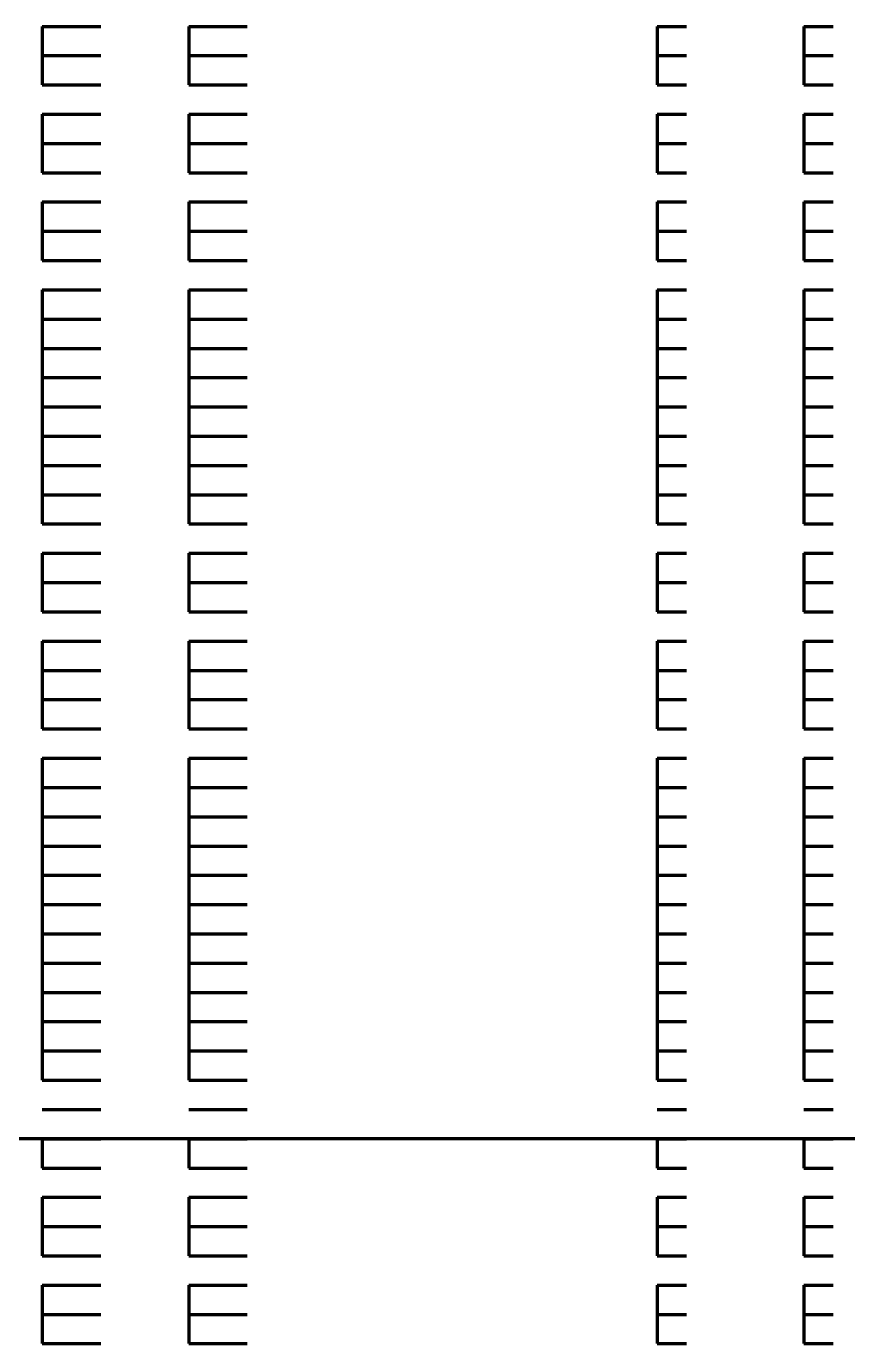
# Model space of a CAD drawing. Header units: inches. Extents: x 16 to 776, y 37 to 575.
# Drawn here: x 301.58 to 306.25, y 320 to 327.5 of the extents above; entities that cross this region are included whole.
import ezdxf

# ---------------------------------------------------------------- set-up
doc = ezdxf.new("R2010")
doc.units = ezdxf.units.IN
doc.header["$MEASUREMENT"] = 0
doc.layers.add('P', color=250, linetype='CONTINUOUS', lineweight=100)

msp = doc.modelspace()

# ---------------------------------------------------------------- linework, layer by layer
at = {"layer": 'P', "color": 0, "linetype": 'Continuous'}
for points in [[(301.6667, 327.5), (301.8333, 327.5)], [(301.6667, 327.5), (301.6667, 327.3333)], [(301.6667, 327.5), (301.8333, 327.5)], [(301.8333, 327.5), (302, 327.5)], [(301.8333, 327.5), (302, 327.5)], [(302.5, 327.5), (302.6667, 327.5)], [(302.5, 327.5), (302.5, 327.3333)], [(302.5, 327.5), (302.6667, 327.5)], [(302.6667, 327.5), (302.8333, 327.5)], [(302.6667, 327.5), (302.8333, 327.5)], [(305.1667, 327.5), (305.3333, 327.5)], [(305.1667, 327.5), (305.1667, 327.3333)], [(305.1667, 327.5), (305.3333, 327.5)], [(305.3333, 327.5), (305.3333, 327.5)], [(305.3333, 327.5), (305.3333, 327.5)], [(306, 327.5), (306.1667, 327.5)], [(306, 327.5), (306, 327.3333)], [(306, 327.5), (306.1667, 327.5)], [(306.1667, 327.5), (306.1667, 327.5)], [(306.1667, 327.5), (306.1667, 327.5)], [(301.6667, 327.3333), (301.8333, 327.3333)], [(301.6667, 327.3333), (301.6667, 327.1667)], [(301.6667, 327.3333), (301.8333, 327.3333)], [(301.8333, 327.3333), (302, 327.3333)], [(301.8333, 327.3333), (302, 327.3333)], [(302.5, 327.3333), (302.6667, 327.3333)], [(302.5, 327.3333), (302.5, 327.1667)], [(302.5, 327.3333), (302.6667, 327.3333)], [(302.6667, 327.3333), (302.8333, 327.3333)], [(302.6667, 327.3333), (302.8333, 327.3333)], [(305.1667, 327.3333), (305.3333, 327.3333)], [(305.1667, 327.3333), (305.1667, 327.1667)], [(305.1667, 327.3333), (305.3333, 327.3333)], [(305.3333, 327.3333), (305.3333, 327.3333)], [(305.3333, 327.3333), (305.3333, 327.3333)], [(306, 327.3333), (306.1667, 327.3333)], [(306, 327.3333), (306, 327.1667)], [(306, 327.3333), (306.1667, 327.3333)], [(306.1667, 327.3333), (306.1667, 327.3333)], [(306.1667, 327.3333), (306.1667, 327.3333)], [(301.6667, 327.1667), (301.8333, 327.1667)], [(301.6667, 327.1667), (301.6667, 327.1667)], [(301.6667, 327.1667), (301.8333, 327.1667)], [(301.6667, 327.1667), (301.8333, 327.1667)], [(301.6667, 327.1667), (301.8333, 327.1667)], [(301.8333, 327.1667), (302, 327.1667)], [(301.8333, 327.1667), (302, 327.1667)], [(301.8333, 327.1667), (302, 327.1667)], [(301.8333, 327.1667), (302, 327.1667)], [(302.5, 327.1667), (302.6667, 327.1667)], [(302.5, 327.1667), (302.5, 327.1667)], [(302.5, 327.1667), (302.6667, 327.1667)], [(302.5, 327.1667), (302.6667, 327.1667)], [(302.5, 327.1667), (302.6667, 327.1667)], [(302.6667, 327.1667), (302.8333, 327.1667)], [(302.6667, 327.1667), (302.8333, 327.1667)], [(302.6667, 327.1667), (302.8333, 327.1667)], [(302.6667, 327.1667), (302.8333, 327.1667)], [(305.1667, 327.1667), (305.3333, 327.1667)], [(305.1667, 327.1667), (305.1667, 327.1667)], [(305.1667, 327.1667), (305.3333, 327.1667)], [(305.1667, 327.1667), (305.3333, 327.1667)], [(305.1667, 327.1667), (305.3333, 327.1667)], [(305.3333, 327.1667), (305.3333, 327.1667)], [(305.3333, 327.1667), (305.3333, 327.1667)], [(305.3333, 327.1667), (305.3333, 327.1667)], [(305.3333, 327.1667), (305.3333, 327.1667)], [(306, 327.1667), (306.1667, 327.1667)], [(306, 327.1667), (306, 327.1667)], [(306, 327.1667), (306.1667, 327.1667)], [(306, 327.1667), (306.1667, 327.1667)], [(306, 327.1667), (306.1667, 327.1667)], [(306.1667, 327.1667), (306.1667, 327.1667)], [(306.1667, 327.1667), (306.1667, 327.1667)], [(306.1667, 327.1667), (306.1667, 327.1667)], [(306.1667, 327.1667), (306.1667, 327.1667)], [(301.6667, 327), (301.8333, 327)], [(301.6667, 327), (301.6667, 326.8333)], [(301.6667, 327), (301.8333, 327)], [(301.8333, 327), (302, 327)], [(301.8333, 327), (302, 327)], [(302.5, 327), (302.6667, 327)], [(302.5, 327), (302.5, 326.8333)], [(302.5, 327), (302.6667, 327)], [(302.6667, 327), (302.8333, 327)], [(302.6667, 327), (302.8333, 327)], [(305.1667, 327), (305.3333, 327)], [(305.1667, 327), (305.1667, 326.8333)], [(305.1667, 327), (305.3333, 327)], [(305.3333, 327), (305.3333, 327)], [(305.3333, 327), (305.3333, 327)], [(306, 327), (306.1667, 327)], [(306, 327), (306, 326.8333)], [(306, 327), (306.1667, 327)], [(306.1667, 327), (306.1667, 327)], [(306.1667, 327), (306.1667, 327)], [(301.6667, 326.8333), (301.8333, 326.8333)], [(301.6667, 326.8333), (301.6667, 326.8333)], [(301.6667, 326.8333), (301.8333, 326.8333)], [(301.6667, 326.8333), (301.8333, 326.8333)], [(301.6667, 326.8333), (301.6667, 326.6667)], [(301.6667, 326.8333), (301.8333, 326.8333)], [(301.8333, 326.8333), (302, 326.8333)], [(301.8333, 326.8333), (302, 326.8333)], [(301.8333, 326.8333), (302, 326.8333)], [(301.8333, 326.8333), (302, 326.8333)], [(302.5, 326.8333), (302.6667, 326.8333)], [(302.5, 326.8333), (302.5, 326.8333)], [(302.5, 326.8333), (302.6667, 326.8333)], [(302.5, 326.8333), (302.6667, 326.8333)], [(302.5, 326.8333), (302.5, 326.6667)], [(302.5, 326.8333), (302.6667, 326.8333)], [(302.6667, 326.8333), (302.8333, 326.8333)], [(302.6667, 326.8333), (302.8333, 326.8333)], [(302.6667, 326.8333), (302.8333, 326.8333)], [(302.6667, 326.8333), (302.8333, 326.8333)], [(305.1667, 326.8333), (305.3333, 326.8333)], [(305.1667, 326.8333), (305.1667, 326.8333)], [(305.1667, 326.8333), (305.3333, 326.8333)], [(305.1667, 326.8333), (305.3333, 326.8333)], [(305.1667, 326.8333), (305.1667, 326.6667)], [(305.1667, 326.8333), (305.3333, 326.8333)], [(305.3333, 326.8333), (305.3333, 326.8333)], [(305.3333, 326.8333), (305.3333, 326.8333)], [(305.3333, 326.8333), (305.3333, 326.8333)], [(305.3333, 326.8333), (305.3333, 326.8333)], [(306, 326.8333), (306.1667, 326.8333)], [(306, 326.8333), (306, 326.8333)], [(306, 326.8333), (306.1667, 326.8333)], [(306, 326.8333), (306.1667, 326.8333)], [(306, 326.8333), (306, 326.6667)], [(306, 326.8333), (306.1667, 326.8333)], [(306.1667, 326.8333), (306.1667, 326.8333)], [(306.1667, 326.8333), (306.1667, 326.8333)], [(306.1667, 326.8333), (306.1667, 326.8333)], [(306.1667, 326.8333), (306.1667, 326.8333)], [(301.6667, 326.6667), (301.8333, 326.6667)], [(301.6667, 326.6667), (301.8333, 326.6667)], [(301.8333, 326.6667), (302, 326.6667)], [(301.8333, 326.6667), (302, 326.6667)], [(302.5, 326.6667), (302.6667, 326.6667)], [(302.5, 326.6667), (302.6667, 326.6667)], [(302.6667, 326.6667), (302.8333, 326.6667)], [(302.6667, 326.6667), (302.8333, 326.6667)], [(305.1667, 326.6667), (305.3333, 326.6667)], [(305.1667, 326.6667), (305.3333, 326.6667)], [(305.3333, 326.6667), (305.3333, 326.6667)], [(305.3333, 326.6667), (305.3333, 326.6667)], [(306, 326.6667), (306.1667, 326.6667)], [(306, 326.6667), (306.1667, 326.6667)], [(306.1667, 326.6667), (306.1667, 326.6667)], [(306.1667, 326.6667), (306.1667, 326.6667)], [(301.6667, 326.5), (301.8333, 326.5)], [(301.6667, 326.5), (301.6667, 326.3333)], [(301.6667, 326.5), (301.8333, 326.5)], [(301.8333, 326.5), (302, 326.5)], [(301.8333, 326.5), (302, 326.5)], [(302.5, 326.5), (302.6667, 326.5)], [(302.5, 326.5), (302.5, 326.3333)], [(302.5, 326.5), (302.6667, 326.5)], [(302.6667, 326.5), (302.8333, 326.5)], [(302.6667, 326.5), (302.8333, 326.5)], [(305.1667, 326.5), (305.3333, 326.5)], [(305.1667, 326.5), (305.1667, 326.3333)], [(305.1667, 326.5), (305.3333, 326.5)], [(305.3333, 326.5), (305.3333, 326.5)], [(305.3333, 326.5), (305.3333, 326.5)], [(306, 326.5), (306.1667, 326.5)], [(306, 326.5), (306, 326.3333)], [(306, 326.5), (306.1667, 326.5)], [(306.1667, 326.5), (306.1667, 326.5)], [(306.1667, 326.5), (306.1667, 326.5)], [(301.6667, 326.3333), (301.8333, 326.3333)], [(301.6667, 326.3333), (301.6667, 326.3333)], [(301.6667, 326.3333), (301.8333, 326.3333)], [(301.6667, 326.3333), (301.8333, 326.3333)], [(301.6667, 326.3333), (301.6667, 326.1667)], [(301.6667, 326.3333), (301.8333, 326.3333)], [(301.8333, 326.3333), (302, 326.3333)], [(301.8333, 326.3333), (302, 326.3333)], [(301.8333, 326.3333), (302, 326.3333)], [(301.8333, 326.3333), (302, 326.3333)], [(302.5, 326.3333), (302.6667, 326.3333)], [(302.5, 326.3333), (302.5, 326.3333)], [(302.5, 326.3333), (302.6667, 326.3333)], [(302.5, 326.3333), (302.6667, 326.3333)], [(302.5, 326.3333), (302.5, 326.1667)], [(302.5, 326.3333), (302.6667, 326.3333)], [(302.6667, 326.3333), (302.8333, 326.3333)], [(302.6667, 326.3333), (302.8333, 326.3333)], [(302.6667, 326.3333), (302.8333, 326.3333)], [(302.6667, 326.3333), (302.8333, 326.3333)], [(305.1667, 326.3333), (305.3333, 326.3333)], [(305.1667, 326.3333), (305.1667, 326.3333)], [(305.1667, 326.3333), (305.3333, 326.3333)], [(305.1667, 326.3333), (305.3333, 326.3333)], [(305.1667, 326.3333), (305.1667, 326.1667)], [(305.1667, 326.3333), (305.3333, 326.3333)], [(305.3333, 326.3333), (305.3333, 326.3333)], [(305.3333, 326.3333), (305.3333, 326.3333)], [(305.3333, 326.3333), (305.3333, 326.3333)], [(305.3333, 326.3333), (305.3333, 326.3333)], [(306, 326.3333), (306.1667, 326.3333)], [(306, 326.3333), (306, 326.3333)], [(306, 326.3333), (306.1667, 326.3333)], [(306, 326.3333), (306.1667, 326.3333)], [(306, 326.3333), (306, 326.1667)], [(306, 326.3333), (306.1667, 326.3333)], [(306.1667, 326.3333), (306.1667, 326.3333)], [(306.1667, 326.3333), (306.1667, 326.3333)], [(306.1667, 326.3333), (306.1667, 326.3333)], [(306.1667, 326.3333), (306.1667, 326.3333)], [(301.6667, 326.1667), (301.8333, 326.1667)], [(301.6667, 326.1667), (301.8333, 326.1667)], [(301.8333, 326.1667), (302, 326.1667)], [(301.8333, 326.1667), (302, 326.1667)], [(302.5, 326.1667), (302.6667, 326.1667)], [(302.5, 326.1667), (302.6667, 326.1667)], [(302.6667, 326.1667), (302.8333, 326.1667)], [(302.6667, 326.1667), (302.8333, 326.1667)], [(305.1667, 326.1667), (305.3333, 326.1667)], [(305.1667, 326.1667), (305.3333, 326.1667)], [(305.3333, 326.1667), (305.3333, 326.1667)], [(305.3333, 326.1667), (305.3333, 326.1667)], [(306, 326.1667), (306.1667, 326.1667)], [(306, 326.1667), (306.1667, 326.1667)], [(306.1667, 326.1667), (306.1667, 326.1667)], [(306.1667, 326.1667), (306.1667, 326.1667)], [(301.6667, 326), (301.8333, 326)], [(301.6667, 326), (301.6667, 326)], [(301.6667, 326), (301.8333, 326)], [(301.6667, 326), (301.8333, 326)], [(301.6667, 326), (301.6667, 325.8333)], [(301.6667, 326), (301.8333, 326)], [(301.8333, 326), (302, 326)], [(301.8333, 326), (302, 326)], [(301.8333, 326), (302, 326)], [(301.8333, 326), (302, 326)], [(302.5, 326), (302.6667, 326)], [(302.5, 326), (302.5, 326)], [(302.5, 326), (302.6667, 326)], [(302.5, 326), (302.6667, 326)], [(302.5, 326), (302.5, 325.8333)], [(302.5, 326), (302.6667, 326)], [(302.6667, 326), (302.8333, 326)], [(302.6667, 326), (302.8333, 326)], [(302.6667, 326), (302.8333, 326)], [(302.6667, 326), (302.8333, 326)], [(305.1667, 326), (305.3333, 326)], [(305.1667, 326), (305.1667, 326)], [(305.1667, 326), (305.3333, 326)], [(305.1667, 326), (305.3333, 326)], [(305.1667, 326), (305.1667, 325.8333)], [(305.1667, 326), (305.3333, 326)], [(305.3333, 326), (305.3333, 326)], [(305.3333, 326), (305.3333, 326)], [(305.3333, 326), (305.3333, 326)], [(305.3333, 326), (305.3333, 326)], [(306, 326), (306.1667, 326)], [(306, 326), (306, 326)], [(306, 326), (306.1667, 326)], [(306, 326), (306.1667, 326)], [(306, 326), (306, 325.8333)], [(306, 326), (306.1667, 326)], [(306.1667, 326), (306.1667, 326)], [(306.1667, 326), (306.1667, 326)], [(306.1667, 326), (306.1667, 326)], [(306.1667, 326), (306.1667, 326)], [(301.6667, 325.8333), (301.8333, 325.8333)], [(301.6667, 325.8333), (301.6667, 325.6667)], [(301.6667, 325.8333), (301.8333, 325.8333)], [(301.8333, 325.8333), (302, 325.8333)], [(301.8333, 325.8333), (302, 325.8333)], [(302.5, 325.8333), (302.6667, 325.8333)], [(302.5, 325.8333), (302.5, 325.6667)], [(302.5, 325.8333), (302.6667, 325.8333)], [(302.6667, 325.8333), (302.8333, 325.8333)], [(302.6667, 325.8333), (302.8333, 325.8333)], [(305.1667, 325.8333), (305.3333, 325.8333)], [(305.1667, 325.8333), (305.1667, 325.6667)], [(305.1667, 325.8333), (305.3333, 325.8333)], [(305.3333, 325.8333), (305.3333, 325.8333)], [(305.3333, 325.8333), (305.3333, 325.8333)], [(306, 325.8333), (306.1667, 325.8333)], [(306, 325.8333), (306, 325.6667)], [(306, 325.8333), (306.1667, 325.8333)], [(306.1667, 325.8333), (306.1667, 325.8333)], [(306.1667, 325.8333), (306.1667, 325.8333)], [(301.6667, 325.6667), (301.8333, 325.6667)], [(301.6667, 325.6667), (301.6667, 325.5)], [(301.6667, 325.6667), (301.8333, 325.6667)], [(301.8333, 325.6667), (302, 325.6667)], [(301.8333, 325.6667), (302, 325.6667)], [(302.5, 325.6667), (302.6667, 325.6667)], [(302.5, 325.6667), (302.5, 325.5)], [(302.5, 325.6667), (302.6667, 325.6667)], [(302.6667, 325.6667), (302.8333, 325.6667)], [(302.6667, 325.6667), (302.8333, 325.6667)], [(305.1667, 325.6667), (305.3333, 325.6667)], [(305.1667, 325.6667), (305.1667, 325.5)], [(305.1667, 325.6667), (305.3333, 325.6667)], [(305.3333, 325.6667), (305.3333, 325.6667)], [(305.3333, 325.6667), (305.3333, 325.6667)], [(306, 325.6667), (306.1667, 325.6667)], [(306, 325.6667), (306, 325.5)], [(306, 325.6667), (306.1667, 325.6667)], [(306.1667, 325.6667), (306.1667, 325.6667)], [(306.1667, 325.6667), (306.1667, 325.6667)], [(301.6667, 325.5), (301.8333, 325.5)], [(301.6667, 325.5), (301.8333, 325.5)], [(301.6667, 325.5), (301.8333, 325.5)], [(301.6667, 325.5), (301.6667, 325.3333)], [(301.6667, 325.5), (301.8333, 325.5)], [(301.8333, 325.5), (302, 325.5)], [(301.8333, 325.5), (302, 325.5)], [(301.8333, 325.5), (302, 325.5)], [(301.8333, 325.5), (302, 325.5)], [(302.5, 325.5), (302.6667, 325.5)], [(302.5, 325.5), (302.6667, 325.5)], [(302.5, 325.5), (302.6667, 325.5)], [(302.5, 325.5), (302.5, 325.3333)], [(302.5, 325.5), (302.6667, 325.5)], [(302.6667, 325.5), (302.8333, 325.5)], [(302.6667, 325.5), (302.8333, 325.5)], [(302.6667, 325.5), (302.8333, 325.5)], [(302.6667, 325.5), (302.8333, 325.5)], [(305.1667, 325.5), (305.3333, 325.5)], [(305.1667, 325.5), (305.3333, 325.5)], [(305.1667, 325.5), (305.3333, 325.5)], [(305.1667, 325.5), (305.1667, 325.3333)], [(305.1667, 325.5), (305.3333, 325.5)], [(305.3333, 325.5), (305.3333, 325.5)], [(305.3333, 325.5), (305.3333, 325.5)], [(305.3333, 325.5), (305.3333, 325.5)], [(305.3333, 325.5), (305.3333, 325.5)], [(306, 325.5), (306.1667, 325.5)], [(306, 325.5), (306.1667, 325.5)], [(306, 325.5), (306.1667, 325.5)], [(306, 325.5), (306, 325.3333)], [(306, 325.5), (306.1667, 325.5)], [(306.1667, 325.5), (306.1667, 325.5)], [(306.1667, 325.5), (306.1667, 325.5)], [(306.1667, 325.5), (306.1667, 325.5)], [(306.1667, 325.5), (306.1667, 325.5)], [(301.6667, 325.3333), (301.8333, 325.3333)], [(301.6667, 325.3333), (301.6667, 325.1667)], [(301.6667, 325.3333), (301.8333, 325.3333)], [(301.8333, 325.3333), (302, 325.3333)], [(301.8333, 325.3333), (302, 325.3333)], [(302.5, 325.3333), (302.6667, 325.3333)], [(302.5, 325.3333), (302.5, 325.1667)], [(302.5, 325.3333), (302.6667, 325.3333)], [(302.6667, 325.3333), (302.8333, 325.3333)], [(302.6667, 325.3333), (302.8333, 325.3333)], [(305.1667, 325.3333), (305.3333, 325.3333)], [(305.1667, 325.3333), (305.1667, 325.1667)], [(305.1667, 325.3333), (305.3333, 325.3333)], [(305.3333, 325.3333), (305.3333, 325.3333)], [(305.3333, 325.3333), (305.3333, 325.3333)], [(306, 325.3333), (306.1667, 325.3333)], [(306, 325.3333), (306, 325.1667)], [(306, 325.3333), (306.1667, 325.3333)], [(306.1667, 325.3333), (306.1667, 325.3333)], [(306.1667, 325.3333), (306.1667, 325.3333)], [(301.6667, 325.1667), (301.8333, 325.1667)], [(301.6667, 325.1667), (301.6667, 325)], [(301.6667, 325.1667), (301.8333, 325.1667)], [(301.8333, 325.1667), (302, 325.1667)], [(301.8333, 325.1667), (302, 325.1667)], [(302.5, 325.1667), (302.6667, 325.1667)], [(302.5, 325.1667), (302.5, 325)], [(302.5, 325.1667), (302.6667, 325.1667)], [(302.6667, 325.1667), (302.8333, 325.1667)], [(302.6667, 325.1667), (302.8333, 325.1667)], [(305.1667, 325.1667), (305.3333, 325.1667)], [(305.1667, 325.1667), (305.1667, 325)], [(305.1667, 325.1667), (305.3333, 325.1667)], [(305.3333, 325.1667), (305.3333, 325.1667)], [(305.3333, 325.1667), (305.3333, 325.1667)], [(306, 325.1667), (306.1667, 325.1667)], [(306, 325.1667), (306, 325)], [(306, 325.1667), (306.1667, 325.1667)], [(306.1667, 325.1667), (306.1667, 325.1667)], [(306.1667, 325.1667), (306.1667, 325.1667)], [(301.6667, 325), (301.8333, 325)], [(301.6667, 325), (301.8333, 325)], [(301.6667, 325), (301.8333, 325)], [(301.6667, 325), (301.6667, 324.8333)], [(301.6667, 325), (301.8333, 325)], [(301.8333, 325), (302, 325)], [(301.8333, 325), (302, 325)], [(301.8333, 325), (302, 325)], [(301.8333, 325), (302, 325)], [(302.5, 325), (302.6667, 325)], [(302.5, 325), (302.6667, 325)], [(302.5, 325), (302.6667, 325)], [(302.5, 325), (302.5, 324.8333)], [(302.5, 325), (302.6667, 325)], [(302.6667, 325), (302.8333, 325)], [(302.6667, 325), (302.8333, 325)], [(302.6667, 325), (302.8333, 325)], [(302.6667, 325), (302.8333, 325)], [(305.1667, 325), (305.3333, 325)], [(305.1667, 325), (305.3333, 325)], [(305.1667, 325), (305.3333, 325)], [(305.1667, 325), (305.1667, 324.8333)], [(305.1667, 325), (305.3333, 325)], [(305.3333, 325), (305.3333, 325)], [(305.3333, 325), (305.3333, 325)], [(305.3333, 325), (305.3333, 325)], [(305.3333, 325), (305.3333, 325)], [(306, 325), (306.1667, 325)], [(306, 325), (306.1667, 325)], [(306, 325), (306.1667, 325)], [(306, 325), (306, 324.8333)], [(306, 325), (306.1667, 325)], [(306.1667, 325), (306.1667, 325)], [(306.1667, 325), (306.1667, 325)], [(306.1667, 325), (306.1667, 325)], [(306.1667, 325), (306.1667, 325)], [(301.6667, 324.8333), (301.8333, 324.8333)], [(301.6667, 324.8333), (301.6667, 324.6667)], [(301.6667, 324.8333), (301.8333, 324.8333)], [(301.8333, 324.8333), (302, 324.8333)], [(301.8333, 324.8333), (302, 324.8333)], [(302.5, 324.8333), (302.6667, 324.8333)], [(302.5, 324.8333), (302.5, 324.6667)], [(302.5, 324.8333), (302.6667, 324.8333)], [(302.6667, 324.8333), (302.8333, 324.8333)], [(302.6667, 324.8333), (302.8333, 324.8333)], [(305.1667, 324.8333), (305.3333, 324.8333)], [(305.1667, 324.8333), (305.1667, 324.6667)], [(305.1667, 324.8333), (305.3333, 324.8333)], [(305.3333, 324.8333), (305.3333, 324.8333)], [(305.3333, 324.8333), (305.3333, 324.8333)], [(306, 324.8333), (306.1667, 324.8333)], [(306, 324.8333), (306, 324.6667)], [(306, 324.8333), (306.1667, 324.8333)], [(306.1667, 324.8333), (306.1667, 324.8333)], [(306.1667, 324.8333), (306.1667, 324.8333)], [(301.6667, 324.6667), (301.8333, 324.6667)], [(301.6667, 324.6667), (301.6667, 324.6667)], [(301.6667, 324.6667), (301.8333, 324.6667)], [(301.6667, 324.6667), (301.8333, 324.6667)], [(301.6667, 324.6667), (301.8333, 324.6667)], [(301.8333, 324.6667), (302, 324.6667)], [(301.8333, 324.6667), (302, 324.6667)], [(301.8333, 324.6667), (302, 324.6667)], [(301.8333, 324.6667), (302, 324.6667)], [(302.5, 324.6667), (302.6667, 324.6667)], [(302.5, 324.6667), (302.5, 324.6667)], [(302.5, 324.6667), (302.6667, 324.6667)], [(302.5, 324.6667), (302.6667, 324.6667)], [(302.5, 324.6667), (302.6667, 324.6667)], [(302.6667, 324.6667), (302.8333, 324.6667)], [(302.6667, 324.6667), (302.8333, 324.6667)], [(302.6667, 324.6667), (302.8333, 324.6667)], [(302.6667, 324.6667), (302.8333, 324.6667)], [(305.1667, 324.6667), (305.3333, 324.6667)], [(305.1667, 324.6667), (305.1667, 324.6667)], [(305.1667, 324.6667), (305.3333, 324.6667)], [(305.1667, 324.6667), (305.3333, 324.6667)], [(305.1667, 324.6667), (305.3333, 324.6667)], [(305.3333, 324.6667), (305.3333, 324.6667)], [(305.3333, 324.6667), (305.3333, 324.6667)], [(305.3333, 324.6667), (305.3333, 324.6667)], [(305.3333, 324.6667), (305.3333, 324.6667)], [(306, 324.6667), (306.1667, 324.6667)], [(306, 324.6667), (306, 324.6667)], [(306, 324.6667), (306.1667, 324.6667)], [(306, 324.6667), (306.1667, 324.6667)], [(306, 324.6667), (306.1667, 324.6667)], [(306.1667, 324.6667), (306.1667, 324.6667)], [(306.1667, 324.6667), (306.1667, 324.6667)], [(306.1667, 324.6667), (306.1667, 324.6667)], [(306.1667, 324.6667), (306.1667, 324.6667)], [(301.6667, 324.5), (301.8333, 324.5)], [(301.6667, 324.5), (301.6667, 324.3333)], [(301.6667, 324.5), (301.8333, 324.5)], [(301.8333, 324.5), (302, 324.5)], [(301.8333, 324.5), (302, 324.5)], [(302.5, 324.5), (302.6667, 324.5)], [(302.5, 324.5), (302.5, 324.3333)], [(302.5, 324.5), (302.6667, 324.5)], [(302.6667, 324.5), (302.8333, 324.5)], [(302.6667, 324.5), (302.8333, 324.5)], [(305.1667, 324.5), (305.3333, 324.5)], [(305.1667, 324.5), (305.1667, 324.3333)], [(305.1667, 324.5), (305.3333, 324.5)], [(305.3333, 324.5), (305.3333, 324.5)], [(305.3333, 324.5), (305.3333, 324.5)], [(306, 324.5), (306.1667, 324.5)], [(306, 324.5), (306, 324.3333)], [(306, 324.5), (306.1667, 324.5)], [(306.1667, 324.5), (306.1667, 324.5)], [(306.1667, 324.5), (306.1667, 324.5)], [(301.6667, 324.3333), (301.8333, 324.3333)], [(301.6667, 324.3333), (301.6667, 324.1667)], [(301.6667, 324.3333), (301.8333, 324.3333)], [(301.8333, 324.3333), (302, 324.3333)], [(301.8333, 324.3333), (302, 324.3333)], [(302.5, 324.3333), (302.6667, 324.3333)], [(302.5, 324.3333), (302.5, 324.1667)], [(302.5, 324.3333), (302.6667, 324.3333)], [(302.6667, 324.3333), (302.8333, 324.3333)], [(302.6667, 324.3333), (302.8333, 324.3333)], [(305.1667, 324.3333), (305.3333, 324.3333)], [(305.1667, 324.3333), (305.1667, 324.1667)], [(305.1667, 324.3333), (305.3333, 324.3333)], [(305.3333, 324.3333), (305.3333, 324.3333)], [(305.3333, 324.3333), (305.3333, 324.3333)], [(306, 324.3333), (306.1667, 324.3333)], [(306, 324.3333), (306, 324.1667)], [(306, 324.3333), (306.1667, 324.3333)], [(306.1667, 324.3333), (306.1667, 324.3333)], [(306.1667, 324.3333), (306.1667, 324.3333)], [(301.6667, 324.1667), (301.8333, 324.1667)], [(301.6667, 324.1667), (301.6667, 324.1667)], [(301.6667, 324.1667), (301.8333, 324.1667)], [(301.6667, 324.1667), (301.8333, 324.1667)], [(301.6667, 324.1667), (301.8333, 324.1667)], [(301.8333, 324.1667), (302, 324.1667)], [(301.8333, 324.1667), (302, 324.1667)], [(301.8333, 324.1667), (302, 324.1667)], [(301.8333, 324.1667), (302, 324.1667)], [(302.5, 324.1667), (302.6667, 324.1667)], [(302.5, 324.1667), (302.5, 324.1667)], [(302.5, 324.1667), (302.6667, 324.1667)], [(302.5, 324.1667), (302.6667, 324.1667)], [(302.5, 324.1667), (302.6667, 324.1667)], [(302.6667, 324.1667), (302.8333, 324.1667)], [(302.6667, 324.1667), (302.8333, 324.1667)], [(302.6667, 324.1667), (302.8333, 324.1667)], [(302.6667, 324.1667), (302.8333, 324.1667)], [(305.1667, 324.1667), (305.3333, 324.1667)], [(305.1667, 324.1667), (305.1667, 324.1667)], [(305.1667, 324.1667), (305.3333, 324.1667)], [(305.1667, 324.1667), (305.3333, 324.1667)], [(305.1667, 324.1667), (305.3333, 324.1667)], [(305.3333, 324.1667), (305.3333, 324.1667)], [(305.3333, 324.1667), (305.3333, 324.1667)], [(305.3333, 324.1667), (305.3333, 324.1667)], [(305.3333, 324.1667), (305.3333, 324.1667)], [(306, 324.1667), (306.1667, 324.1667)], [(306, 324.1667), (306, 324.1667)], [(306, 324.1667), (306.1667, 324.1667)], [(306, 324.1667), (306.1667, 324.1667)], [(306, 324.1667), (306.1667, 324.1667)], [(306.1667, 324.1667), (306.1667, 324.1667)], [(306.1667, 324.1667), (306.1667, 324.1667)], [(306.1667, 324.1667), (306.1667, 324.1667)], [(306.1667, 324.1667), (306.1667, 324.1667)], [(301.6667, 324), (301.8333, 324)], [(301.6667, 324), (301.6667, 323.8333)], [(301.6667, 324), (301.8333, 324)], [(301.8333, 324), (302, 324)], [(301.8333, 324), (302, 324)], [(302.5, 324), (302.6667, 324)], [(302.5, 324), (302.5, 323.8333)], [(302.5, 324), (302.6667, 324)], [(302.6667, 324), (302.8333, 324)], [(302.6667, 324), (302.8333, 324)], [(305.1667, 324), (305.3333, 324)], [(305.1667, 324), (305.1667, 323.8333)], [(305.1667, 324), (305.3333, 324)], [(305.3333, 324), (305.3333, 324)], [(305.3333, 324), (305.3333, 324)], [(306, 324), (306.1667, 324)], [(306, 324), (306, 323.8333)], [(306, 324), (306.1667, 324)], [(306.1667, 324), (306.1667, 324)], [(306.1667, 324), (306.1667, 324)], [(301.6667, 323.8333), (301.8333, 323.8333)], [(301.6667, 323.8333), (301.6667, 323.8333)], [(301.6667, 323.8333), (301.8333, 323.8333)], [(301.6667, 323.8333), (301.8333, 323.8333)], [(301.6667, 323.8333), (301.6667, 323.6667)], [(301.6667, 323.8333), (301.8333, 323.8333)], [(301.8333, 323.8333), (302, 323.8333)], [(301.8333, 323.8333), (302, 323.8333)], [(301.8333, 323.8333), (302, 323.8333)], [(301.8333, 323.8333), (302, 323.8333)], [(302.5, 323.8333), (302.6667, 323.8333)], [(302.5, 323.8333), (302.5, 323.8333)], [(302.5, 323.8333), (302.6667, 323.8333)], [(302.5, 323.8333), (302.6667, 323.8333)], [(302.5, 323.8333), (302.5, 323.6667)], [(302.5, 323.8333), (302.6667, 323.8333)], [(302.6667, 323.8333), (302.8333, 323.8333)], [(302.6667, 323.8333), (302.8333, 323.8333)], [(302.6667, 323.8333), (302.8333, 323.8333)], [(302.6667, 323.8333), (302.8333, 323.8333)], [(305.1667, 323.8333), (305.3333, 323.8333)], [(305.1667, 323.8333), (305.1667, 323.8333)], [(305.1667, 323.8333), (305.3333, 323.8333)], [(305.1667, 323.8333), (305.3333, 323.8333)], [(305.1667, 323.8333), (305.1667, 323.6667)], [(305.1667, 323.8333), (305.3333, 323.8333)], [(305.3333, 323.8333), (305.3333, 323.8333)], [(305.3333, 323.8333), (305.3333, 323.8333)], [(305.3333, 323.8333), (305.3333, 323.8333)], [(305.3333, 323.8333), (305.3333, 323.8333)], [(306, 323.8333), (306.1667, 323.8333)], [(306, 323.8333), (306, 323.8333)], [(306, 323.8333), (306.1667, 323.8333)], [(306, 323.8333), (306.1667, 323.8333)], [(306, 323.8333), (306, 323.6667)], [(306, 323.8333), (306.1667, 323.8333)], [(306.1667, 323.8333), (306.1667, 323.8333)], [(306.1667, 323.8333), (306.1667, 323.8333)], [(306.1667, 323.8333), (306.1667, 323.8333)], [(306.1667, 323.8333), (306.1667, 323.8333)], [(301.6667, 323.6667), (301.8333, 323.6667)], [(301.6667, 323.6667), (301.6667, 323.5)], [(301.6667, 323.6667), (301.8333, 323.6667)], [(301.8333, 323.6667), (302, 323.6667)], [(301.8333, 323.6667), (302, 323.6667)], [(302.5, 323.6667), (302.6667, 323.6667)], [(302.5, 323.6667), (302.5, 323.5)], [(302.5, 323.6667), (302.6667, 323.6667)], [(302.6667, 323.6667), (302.8333, 323.6667)], [(302.6667, 323.6667), (302.8333, 323.6667)], [(305.1667, 323.6667), (305.3333, 323.6667)], [(305.1667, 323.6667), (305.1667, 323.5)], [(305.1667, 323.6667), (305.3333, 323.6667)], [(305.3333, 323.6667), (305.3333, 323.6667)], [(305.3333, 323.6667), (305.3333, 323.6667)], [(306, 323.6667), (306.1667, 323.6667)], [(306, 323.6667), (306, 323.5)], [(306, 323.6667), (306.1667, 323.6667)], [(306.1667, 323.6667), (306.1667, 323.6667)], [(306.1667, 323.6667), (306.1667, 323.6667)], [(301.6667, 323.5), (301.8333, 323.5)], [(301.6667, 323.5), (301.8333, 323.5)], [(301.8333, 323.5), (302, 323.5)], [(301.8333, 323.5), (302, 323.5)], [(302.5, 323.5), (302.6667, 323.5)], [(302.5, 323.5), (302.6667, 323.5)], [(302.6667, 323.5), (302.8333, 323.5)], [(302.6667, 323.5), (302.8333, 323.5)], [(305.1667, 323.5), (305.3333, 323.5)], [(305.1667, 323.5), (305.3333, 323.5)], [(305.3333, 323.5), (305.3333, 323.5)], [(305.3333, 323.5), (305.3333, 323.5)], [(306, 323.5), (306.1667, 323.5)], [(306, 323.5), (306.1667, 323.5)], [(306.1667, 323.5), (306.1667, 323.5)], [(306.1667, 323.5), (306.1667, 323.5)], [(301.6667, 323.3333), (301.8333, 323.3333)], [(301.6667, 323.3333), (301.6667, 323.3333)], [(301.6667, 323.3333), (301.8333, 323.3333)], [(301.6667, 323.3333), (301.8333, 323.3333)], [(301.6667, 323.3333), (301.6667, 323.1667)], [(301.6667, 323.3333), (301.8333, 323.3333)], [(301.8333, 323.3333), (302, 323.3333)], [(301.8333, 323.3333), (302, 323.3333)], [(301.8333, 323.3333), (302, 323.3333)], [(301.8333, 323.3333), (302, 323.3333)], [(302.5, 323.3333), (302.6667, 323.3333)], [(302.5, 323.3333), (302.5, 323.3333)], [(302.5, 323.3333), (302.6667, 323.3333)], [(302.5, 323.3333), (302.6667, 323.3333)], [(302.5, 323.3333), (302.5, 323.1667)], [(302.5, 323.3333), (302.6667, 323.3333)], [(302.6667, 323.3333), (302.8333, 323.3333)], [(302.6667, 323.3333), (302.8333, 323.3333)], [(302.6667, 323.3333), (302.8333, 323.3333)], [(302.6667, 323.3333), (302.8333, 323.3333)], [(305.1667, 323.3333), (305.3333, 323.3333)], [(305.1667, 323.3333), (305.1667, 323.3333)], [(305.1667, 323.3333), (305.3333, 323.3333)], [(305.1667, 323.3333), (305.3333, 323.3333)], [(305.1667, 323.3333), (305.1667, 323.1667)], [(305.1667, 323.3333), (305.3333, 323.3333)], [(305.3333, 323.3333), (305.3333, 323.3333)], [(305.3333, 323.3333), (305.3333, 323.3333)], [(305.3333, 323.3333), (305.3333, 323.3333)], [(305.3333, 323.3333), (305.3333, 323.3333)], [(306, 323.3333), (306.1667, 323.3333)], [(306, 323.3333), (306, 323.3333)], [(306, 323.3333), (306.1667, 323.3333)], [(306, 323.3333), (306.1667, 323.3333)], [(306, 323.3333), (306, 323.1667)], [(306, 323.3333), (306.1667, 323.3333)], [(306.1667, 323.3333), (306.1667, 323.3333)], [(306.1667, 323.3333), (306.1667, 323.3333)], [(306.1667, 323.3333), (306.1667, 323.3333)], [(306.1667, 323.3333), (306.1667, 323.3333)], [(301.6667, 323.1667), (301.8333, 323.1667)], [(301.6667, 323.1667), (301.6667, 323)], [(301.6667, 323.1667), (301.8333, 323.1667)], [(301.8333, 323.1667), (302, 323.1667)], [(301.8333, 323.1667), (302, 323.1667)], [(302.5, 323.1667), (302.6667, 323.1667)], [(302.5, 323.1667), (302.5, 323)], [(302.5, 323.1667), (302.6667, 323.1667)], [(302.6667, 323.1667), (302.8333, 323.1667)], [(302.6667, 323.1667), (302.8333, 323.1667)], [(305.1667, 323.1667), (305.3333, 323.1667)], [(305.1667, 323.1667), (305.1667, 323)], [(305.1667, 323.1667), (305.3333, 323.1667)], [(305.3333, 323.1667), (305.3333, 323.1667)], [(305.3333, 323.1667), (305.3333, 323.1667)], [(306, 323.1667), (306.1667, 323.1667)], [(306, 323.1667), (306, 323)], [(306, 323.1667), (306.1667, 323.1667)], [(306.1667, 323.1667), (306.1667, 323.1667)], [(306.1667, 323.1667), (306.1667, 323.1667)], [(301.6667, 323), (301.8333, 323)], [(301.6667, 323), (301.8333, 323)], [(301.6667, 323), (301.8333, 323)], [(301.6667, 323), (301.6667, 322.8333)], [(301.6667, 323), (301.8333, 323)], [(301.8333, 323), (302, 323)], [(301.8333, 323), (302, 323)], [(301.8333, 323), (302, 323)], [(301.8333, 323), (302, 323)], [(302.5, 323), (302.6667, 323)], [(302.5, 323), (302.6667, 323)], [(302.5, 323), (302.6667, 323)], [(302.5, 323), (302.5, 322.8333)], [(302.5, 323), (302.6667, 323)], [(302.6667, 323), (302.8333, 323)], [(302.6667, 323), (302.8333, 323)], [(302.6667, 323), (302.8333, 323)], [(302.6667, 323), (302.8333, 323)], [(305.1667, 323), (305.3333, 323)], [(305.1667, 323), (305.3333, 323)], [(305.1667, 323), (305.3333, 323)], [(305.1667, 323), (305.1667, 322.8333)], [(305.1667, 323), (305.3333, 323)], [(305.3333, 323), (305.3333, 323)], [(305.3333, 323), (305.3333, 323)], [(305.3333, 323), (305.3333, 323)], [(305.3333, 323), (305.3333, 323)], [(306, 323), (306.1667, 323)], [(306, 323), (306.1667, 323)], [(306, 323), (306.1667, 323)], [(306, 323), (306, 322.8333)], [(306, 323), (306.1667, 323)], [(306.1667, 323), (306.1667, 323)], [(306.1667, 323), (306.1667, 323)], [(306.1667, 323), (306.1667, 323)], [(306.1667, 323), (306.1667, 323)], [(301.6667, 322.8333), (301.8333, 322.8333)], [(301.6667, 322.8333), (301.6667, 322.6667)], [(301.6667, 322.8333), (301.8333, 322.8333)], [(301.8333, 322.8333), (302, 322.8333)], [(301.8333, 322.8333), (302, 322.8333)], [(302.5, 322.8333), (302.6667, 322.8333)], [(302.5, 322.8333), (302.5, 322.6667)], [(302.5, 322.8333), (302.6667, 322.8333)], [(302.6667, 322.8333), (302.8333, 322.8333)], [(302.6667, 322.8333), (302.8333, 322.8333)], [(305.1667, 322.8333), (305.3333, 322.8333)], [(305.1667, 322.8333), (305.1667, 322.6667)], [(305.1667, 322.8333), (305.3333, 322.8333)], [(305.3333, 322.8333), (305.3333, 322.8333)], [(305.3333, 322.8333), (305.3333, 322.8333)], [(306, 322.8333), (306.1667, 322.8333)], [(306, 322.8333), (306, 322.6667)], [(306, 322.8333), (306.1667, 322.8333)], [(306.1667, 322.8333), (306.1667, 322.8333)], [(306.1667, 322.8333), (306.1667, 322.8333)], [(301.6667, 322.6667), (301.8333, 322.6667)], [(301.6667, 322.6667), (301.6667, 322.5)], [(301.6667, 322.6667), (301.8333, 322.6667)], [(301.8333, 322.6667), (302, 322.6667)], [(301.8333, 322.6667), (302, 322.6667)], [(302.5, 322.6667), (302.6667, 322.6667)], [(302.5, 322.6667), (302.5, 322.5)], [(302.5, 322.6667), (302.6667, 322.6667)], [(302.6667, 322.6667), (302.8333, 322.6667)], [(302.6667, 322.6667), (302.8333, 322.6667)], [(305.1667, 322.6667), (305.3333, 322.6667)], [(305.1667, 322.6667), (305.1667, 322.5)], [(305.1667, 322.6667), (305.3333, 322.6667)], [(305.3333, 322.6667), (305.3333, 322.6667)], [(305.3333, 322.6667), (305.3333, 322.6667)], [(306, 322.6667), (306.1667, 322.6667)], [(306, 322.6667), (306, 322.5)], [(306, 322.6667), (306.1667, 322.6667)], [(306.1667, 322.6667), (306.1667, 322.6667)], [(306.1667, 322.6667), (306.1667, 322.6667)], [(301.6667, 322.5), (301.8333, 322.5)], [(301.6667, 322.5), (301.8333, 322.5)], [(301.6667, 322.5), (301.8333, 322.5)], [(301.6667, 322.5), (301.6667, 322.3333)], [(301.6667, 322.5), (301.8333, 322.5)], [(301.8333, 322.5), (302, 322.5)], [(301.8333, 322.5), (302, 322.5)], [(301.8333, 322.5), (302, 322.5)], [(301.8333, 322.5), (302, 322.5)], [(302.5, 322.5), (302.6667, 322.5)], [(302.5, 322.5), (302.6667, 322.5)], [(302.5, 322.5), (302.6667, 322.5)], [(302.5, 322.5), (302.5, 322.3333)], [(302.5, 322.5), (302.6667, 322.5)], [(302.6667, 322.5), (302.8333, 322.5)], [(302.6667, 322.5), (302.8333, 322.5)], [(302.6667, 322.5), (302.8333, 322.5)], [(302.6667, 322.5), (302.8333, 322.5)], [(305.1667, 322.5), (305.3333, 322.5)], [(305.1667, 322.5), (305.3333, 322.5)], [(305.1667, 322.5), (305.3333, 322.5)], [(305.1667, 322.5), (305.1667, 322.3333)], [(305.1667, 322.5), (305.3333, 322.5)], [(305.3333, 322.5), (305.3333, 322.5)], [(305.3333, 322.5), (305.3333, 322.5)], [(305.3333, 322.5), (305.3333, 322.5)], [(305.3333, 322.5), (305.3333, 322.5)], [(306, 322.5), (306.1667, 322.5)], [(306, 322.5), (306.1667, 322.5)], [(306, 322.5), (306.1667, 322.5)], [(306, 322.5), (306, 322.3333)], [(306, 322.5), (306.1667, 322.5)], [(306.1667, 322.5), (306.1667, 322.5)], [(306.1667, 322.5), (306.1667, 322.5)], [(306.1667, 322.5), (306.1667, 322.5)], [(306.1667, 322.5), (306.1667, 322.5)], [(301.6667, 322.3333), (301.8333, 322.3333)], [(301.6667, 322.3333), (301.6667, 322.1667)], [(301.6667, 322.3333), (301.8333, 322.3333)], [(301.8333, 322.3333), (302, 322.3333)], [(301.8333, 322.3333), (302, 322.3333)], [(302.5, 322.3333), (302.6667, 322.3333)], [(302.5, 322.3333), (302.5, 322.1667)], [(302.5, 322.3333), (302.6667, 322.3333)], [(302.6667, 322.3333), (302.8333, 322.3333)], [(302.6667, 322.3333), (302.8333, 322.3333)], [(305.1667, 322.3333), (305.3333, 322.3333)], [(305.1667, 322.3333), (305.1667, 322.1667)], [(305.1667, 322.3333), (305.3333, 322.3333)], [(305.3333, 322.3333), (305.3333, 322.3333)], [(305.3333, 322.3333), (305.3333, 322.3333)], [(306, 322.3333), (306.1667, 322.3333)], [(306, 322.3333), (306, 322.1667)], [(306, 322.3333), (306.1667, 322.3333)], [(306.1667, 322.3333), (306.1667, 322.3333)], [(306.1667, 322.3333), (306.1667, 322.3333)], [(301.6667, 322.1667), (301.8333, 322.1667)], [(301.6667, 322.1667), (301.6667, 322)], [(301.6667, 322.1667), (301.8333, 322.1667)], [(301.8333, 322.1667), (302, 322.1667)], [(301.8333, 322.1667), (302, 322.1667)], [(302.5, 322.1667), (302.6667, 322.1667)], [(302.5, 322.1667), (302.5, 322)], [(302.5, 322.1667), (302.6667, 322.1667)], [(302.6667, 322.1667), (302.8333, 322.1667)], [(302.6667, 322.1667), (302.8333, 322.1667)], [(305.1667, 322.1667), (305.3333, 322.1667)], [(305.1667, 322.1667), (305.1667, 322)], [(305.1667, 322.1667), (305.3333, 322.1667)], [(305.3333, 322.1667), (305.3333, 322.1667)], [(305.3333, 322.1667), (305.3333, 322.1667)], [(306, 322.1667), (306.1667, 322.1667)], [(306, 322.1667), (306, 322)], [(306, 322.1667), (306.1667, 322.1667)], [(306.1667, 322.1667), (306.1667, 322.1667)], [(306.1667, 322.1667), (306.1667, 322.1667)], [(301.6667, 322), (301.8333, 322)], [(301.6667, 322), (301.8333, 322)], [(301.6667, 322), (301.8333, 322)], [(301.6667, 322), (301.6667, 321.8333)], [(301.6667, 322), (301.8333, 322)], [(301.8333, 322), (302, 322)], [(301.8333, 322), (302, 322)], [(301.8333, 322), (302, 322)], [(301.8333, 322), (302, 322)], [(302.5, 322), (302.6667, 322)], [(302.5, 322), (302.6667, 322)], [(302.5, 322), (302.6667, 322)], [(302.5, 322), (302.5, 321.8333)], [(302.5, 322), (302.6667, 322)], [(302.6667, 322), (302.8333, 322)], [(302.6667, 322), (302.8333, 322)], [(302.6667, 322), (302.8333, 322)], [(302.6667, 322), (302.8333, 322)], [(305.1667, 322), (305.3333, 322)], [(305.1667, 322), (305.3333, 322)], [(305.1667, 322), (305.3333, 322)], [(305.1667, 322), (305.1667, 321.8333)], [(305.1667, 322), (305.3333, 322)], [(305.3333, 322), (305.3333, 322)], [(305.3333, 322), (305.3333, 322)], [(305.3333, 322), (305.3333, 322)], [(305.3333, 322), (305.3333, 322)], [(306, 322), (306.1667, 322)], [(306, 322), (306.1667, 322)], [(306, 322), (306.1667, 322)], [(306, 322), (306, 321.8333)], [(306, 322), (306.1667, 322)], [(306.1667, 322), (306.1667, 322)], [(306.1667, 322), (306.1667, 322)], [(306.1667, 322), (306.1667, 322)], [(306.1667, 322), (306.1667, 322)], [(301.6667, 321.8333), (301.8333, 321.8333)], [(301.6667, 321.8333), (301.6667, 321.6667)], [(301.6667, 321.8333), (301.8333, 321.8333)], [(301.8333, 321.8333), (302, 321.8333)], [(301.8333, 321.8333), (302, 321.8333)], [(302.5, 321.8333), (302.6667, 321.8333)], [(302.5, 321.8333), (302.5, 321.6667)], [(302.5, 321.8333), (302.6667, 321.8333)], [(302.6667, 321.8333), (302.8333, 321.8333)], [(302.6667, 321.8333), (302.8333, 321.8333)], [(305.1667, 321.8333), (305.3333, 321.8333)], [(305.1667, 321.8333), (305.1667, 321.6667)], [(305.1667, 321.8333), (305.3333, 321.8333)], [(305.3333, 321.8333), (305.3333, 321.8333)], [(305.3333, 321.8333), (305.3333, 321.8333)], [(306, 321.8333), (306.1667, 321.8333)], [(306, 321.8333), (306, 321.6667)], [(306, 321.8333), (306.1667, 321.8333)], [(306.1667, 321.8333), (306.1667, 321.8333)], [(306.1667, 321.8333), (306.1667, 321.8333)], [(301.6667, 321.6667), (301.8333, 321.6667)], [(301.6667, 321.6667), (301.6667, 321.6667)], [(301.6667, 321.6667), (301.8333, 321.6667)], [(301.6667, 321.6667), (301.8333, 321.6667)], [(301.6667, 321.6667), (301.6667, 321.5)], [(301.6667, 321.6667), (301.8333, 321.6667)], [(301.8333, 321.6667), (302, 321.6667)], [(301.8333, 321.6667), (302, 321.6667)], [(301.8333, 321.6667), (302, 321.6667)], [(301.8333, 321.6667), (302, 321.6667)], [(302.5, 321.6667), (302.6667, 321.6667)], [(302.5, 321.6667), (302.5, 321.6667)], [(302.5, 321.6667), (302.6667, 321.6667)], [(302.5, 321.6667), (302.6667, 321.6667)], [(302.5, 321.6667), (302.5, 321.5)], [(302.5, 321.6667), (302.6667, 321.6667)], [(302.6667, 321.6667), (302.8333, 321.6667)], [(302.6667, 321.6667), (302.8333, 321.6667)], [(302.6667, 321.6667), (302.8333, 321.6667)], [(302.6667, 321.6667), (302.8333, 321.6667)], [(305.1667, 321.6667), (305.3333, 321.6667)], [(305.1667, 321.6667), (305.1667, 321.6667)], [(305.1667, 321.6667), (305.3333, 321.6667)], [(305.1667, 321.6667), (305.3333, 321.6667)], [(305.1667, 321.6667), (305.1667, 321.5)], [(305.1667, 321.6667), (305.3333, 321.6667)], [(305.3333, 321.6667), (305.3333, 321.6667)], [(305.3333, 321.6667), (305.3333, 321.6667)], [(305.3333, 321.6667), (305.3333, 321.6667)], [(305.3333, 321.6667), (305.3333, 321.6667)], [(306, 321.6667), (306.1667, 321.6667)], [(306, 321.6667), (306, 321.6667)], [(306, 321.6667), (306.1667, 321.6667)], [(306, 321.6667), (306.1667, 321.6667)], [(306, 321.6667), (306, 321.5)], [(306, 321.6667), (306.1667, 321.6667)], [(306.1667, 321.6667), (306.1667, 321.6667)], [(306.1667, 321.6667), (306.1667, 321.6667)], [(306.1667, 321.6667), (306.1667, 321.6667)], [(306.1667, 321.6667), (306.1667, 321.6667)], [(301.6667, 321.5), (301.8333, 321.5)], [(301.6667, 321.5), (301.8333, 321.5)], [(301.6667, 321.5), (301.8333, 321.5)], [(301.8333, 321.5), (302, 321.5)], [(301.8333, 321.5), (302, 321.5)], [(301.8333, 321.5), (302, 321.5)], [(302.5, 321.5), (302.6667, 321.5)], [(302.5, 321.5), (302.6667, 321.5)], [(302.5, 321.5), (302.6667, 321.5)], [(302.6667, 321.5), (302.8333, 321.5)], [(302.6667, 321.5), (302.8333, 321.5)], [(302.6667, 321.5), (302.8333, 321.5)], [(305.1667, 321.5), (305.3333, 321.5)], [(305.1667, 321.5), (305.3333, 321.5)], [(305.1667, 321.5), (305.3333, 321.5)], [(305.3333, 321.5), (305.3333, 321.5)], [(305.3333, 321.5), (305.3333, 321.5)], [(305.3333, 321.5), (305.3333, 321.5)], [(306, 321.5), (306.1667, 321.5)], [(306, 321.5), (306.1667, 321.5)], [(306, 321.5), (306.1667, 321.5)], [(306.1667, 321.5), (306.1667, 321.5)], [(306.1667, 321.5), (306.1667, 321.5)], [(306.1667, 321.5), (306.1667, 321.5)], [(301.6667, 321.3333), (301.8333, 321.3333)], [(301.6667, 321.3333), (301.8333, 321.3333)], [(301.6667, 321.3333), (301.8333, 321.3333)], [(301.8333, 321.3333), (302, 321.3333)], [(301.8333, 321.3333), (302, 321.3333)], [(301.8333, 321.3333), (302, 321.3333)], [(302.5, 321.3333), (302.6667, 321.3333)], [(302.5, 321.3333), (302.6667, 321.3333)], [(302.5, 321.3333), (302.6667, 321.3333)], [(302.6667, 321.3333), (302.8333, 321.3333)], [(302.6667, 321.3333), (302.8333, 321.3333)], [(302.6667, 321.3333), (302.8333, 321.3333)], [(305.1667, 321.3333), (305.3333, 321.3333)], [(305.1667, 321.3333), (305.3333, 321.3333)], [(305.1667, 321.3333), (305.3333, 321.3333)], [(305.3333, 321.3333), (305.3333, 321.3333)], [(305.3333, 321.3333), (305.3333, 321.3333)], [(305.3333, 321.3333), (305.3333, 321.3333)], [(306, 321.3333), (306.1667, 321.3333)], [(306, 321.3333), (306.1667, 321.3333)], [(306, 321.3333), (306.1667, 321.3333)], [(306.1667, 321.3333), (306.1667, 321.3333)], [(306.1667, 321.3333), (306.1667, 321.3333)], [(306.1667, 321.3333), (306.1667, 321.3333)], [(325, 321.1667), (245.8333, 321.1667)], [(301.6667, 321.1667), (301.8333, 321.1667)], [(301.6667, 321.1667), (301.6667, 321.1667)], [(301.6667, 321.1667), (301.8333, 321.1667)], [(301.6667, 321.1667), (301.8333, 321.1667)], [(301.6667, 321.1667), (301.6667, 321)], [(301.6667, 321.1667), (301.8333, 321.1667)], [(301.8333, 321.1667), (302, 321.1667)], [(301.8333, 321.1667), (302, 321.1667)], [(301.8333, 321.1667), (302, 321.1667)], [(301.8333, 321.1667), (302, 321.1667)], [(302.5, 321.1667), (302.6667, 321.1667)], [(302.5, 321.1667), (302.5, 321.1667)], [(302.5, 321.1667), (302.6667, 321.1667)], [(302.5, 321.1667), (302.6667, 321.1667)], [(302.5, 321.1667), (302.5, 321)], [(302.5, 321.1667), (302.6667, 321.1667)], [(302.6667, 321.1667), (302.8333, 321.1667)], [(302.6667, 321.1667), (302.8333, 321.1667)], [(302.6667, 321.1667), (302.8333, 321.1667)], [(302.6667, 321.1667), (302.8333, 321.1667)], [(305.1667, 321.1667), (305.3333, 321.1667)], [(305.1667, 321.1667), (305.1667, 321.1667)], [(305.1667, 321.1667), (305.3333, 321.1667)], [(305.1667, 321.1667), (305.3333, 321.1667)], [(305.1667, 321.1667), (305.1667, 321)], [(305.1667, 321.1667), (305.3333, 321.1667)], [(305.3333, 321.1667), (305.3333, 321.1667)], [(305.3333, 321.1667), (305.3333, 321.1667)], [(305.3333, 321.1667), (305.3333, 321.1667)], [(305.3333, 321.1667), (305.3333, 321.1667)], [(306, 321.1667), (306.1667, 321.1667)], [(306, 321.1667), (306, 321.1667)], [(306, 321.1667), (306.1667, 321.1667)], [(306, 321.1667), (306.1667, 321.1667)], [(306, 321.1667), (306, 321)], [(306, 321.1667), (306.1667, 321.1667)], [(306.1667, 321.1667), (306.1667, 321.1667)], [(306.1667, 321.1667), (306.1667, 321.1667)], [(306.1667, 321.1667), (306.1667, 321.1667)], [(306.1667, 321.1667), (306.1667, 321.1667)], [(301.6667, 321), (301.8333, 321)], [(301.6667, 321), (301.8333, 321)], [(301.6667, 321), (301.8333, 321)], [(301.8333, 321), (302, 321)], [(301.8333, 321), (302, 321)], [(301.8333, 321), (302, 321)], [(302.5, 321), (302.6667, 321)], [(302.5, 321), (302.6667, 321)], [(302.5, 321), (302.6667, 321)], [(302.6667, 321), (302.8333, 321)], [(302.6667, 321), (302.8333, 321)], [(302.6667, 321), (302.8333, 321)], [(305.1667, 321), (305.3333, 321)], [(305.1667, 321), (305.3333, 321)], [(305.1667, 321), (305.3333, 321)], [(305.3333, 321), (305.3333, 321)], [(305.3333, 321), (305.3333, 321)], [(305.3333, 321), (305.3333, 321)], [(306, 321), (306.1667, 321)], [(306, 321), (306.1667, 321)], [(306, 321), (306.1667, 321)], [(306.1667, 321), (306.1667, 321)], [(306.1667, 321), (306.1667, 321)], [(306.1667, 321), (306.1667, 321)], [(301.6667, 320.8333), (301.8333, 320.8333)], [(301.6667, 320.8333), (301.8333, 320.8333)], [(301.6667, 320.8333), (301.8333, 320.8333)], [(301.6667, 320.8333), (301.8333, 320.8333)], [(301.6667, 320.8333), (301.6667, 320.6667)], [(301.6667, 320.8333), (301.8333, 320.8333)], [(301.8333, 320.8333), (302, 320.8333)], [(301.8333, 320.8333), (302, 320.8333)], [(301.8333, 320.8333), (302, 320.8333)], [(301.8333, 320.8333), (302, 320.8333)], [(301.8333, 320.8333), (302, 320.8333)], [(302.5, 320.8333), (302.6667, 320.8333)], [(302.5, 320.8333), (302.6667, 320.8333)], [(302.5, 320.8333), (302.6667, 320.8333)], [(302.5, 320.8333), (302.6667, 320.8333)], [(302.5, 320.8333), (302.5, 320.6667)], [(302.5, 320.8333), (302.6667, 320.8333)], [(302.6667, 320.8333), (302.8333, 320.8333)], [(302.6667, 320.8333), (302.8333, 320.8333)], [(302.6667, 320.8333), (302.8333, 320.8333)], [(302.6667, 320.8333), (302.8333, 320.8333)], [(302.6667, 320.8333), (302.8333, 320.8333)], [(305.1667, 320.8333), (305.3333, 320.8333)], [(305.1667, 320.8333), (305.3333, 320.8333)], [(305.1667, 320.8333), (305.3333, 320.8333)], [(305.1667, 320.8333), (305.3333, 320.8333)], [(305.1667, 320.8333), (305.1667, 320.6667)], [(305.1667, 320.8333), (305.3333, 320.8333)], [(305.3333, 320.8333), (305.3333, 320.8333)], [(305.3333, 320.8333), (305.3333, 320.8333)], [(305.3333, 320.8333), (305.3333, 320.8333)], [(305.3333, 320.8333), (305.3333, 320.8333)], [(305.3333, 320.8333), (305.3333, 320.8333)], [(306, 320.8333), (306.1667, 320.8333)], [(306, 320.8333), (306.1667, 320.8333)], [(306, 320.8333), (306.1667, 320.8333)], [(306, 320.8333), (306.1667, 320.8333)], [(306, 320.8333), (306, 320.6667)], [(306, 320.8333), (306.1667, 320.8333)], [(306.1667, 320.8333), (306.1667, 320.8333)], [(306.1667, 320.8333), (306.1667, 320.8333)], [(306.1667, 320.8333), (306.1667, 320.8333)], [(306.1667, 320.8333), (306.1667, 320.8333)], [(306.1667, 320.8333), (306.1667, 320.8333)], [(301.6667, 320.6667), (301.8333, 320.6667)], [(301.6667, 320.6667), (301.6667, 320.5)], [(301.6667, 320.6667), (301.8333, 320.6667)], [(301.8333, 320.6667), (302, 320.6667)], [(301.8333, 320.6667), (302, 320.6667)], [(302.5, 320.6667), (302.6667, 320.6667)], [(302.5, 320.6667), (302.5, 320.5)], [(302.5, 320.6667), (302.6667, 320.6667)], [(302.6667, 320.6667), (302.8333, 320.6667)], [(302.6667, 320.6667), (302.8333, 320.6667)], [(305.1667, 320.6667), (305.3333, 320.6667)], [(305.1667, 320.6667), (305.1667, 320.5)], [(305.1667, 320.6667), (305.3333, 320.6667)], [(305.3333, 320.6667), (305.3333, 320.6667)], [(305.3333, 320.6667), (305.3333, 320.6667)], [(306, 320.6667), (306.1667, 320.6667)], [(306, 320.6667), (306, 320.5)], [(306, 320.6667), (306.1667, 320.6667)], [(306.1667, 320.6667), (306.1667, 320.6667)], [(306.1667, 320.6667), (306.1667, 320.6667)], [(301.6667, 320.5), (301.8333, 320.5)], [(301.6667, 320.5), (301.8333, 320.5)], [(301.6667, 320.5), (301.8333, 320.5)], [(301.8333, 320.5), (302, 320.5)], [(301.8333, 320.5), (302, 320.5)], [(301.8333, 320.5), (302, 320.5)], [(302.5, 320.5), (302.6667, 320.5)], [(302.5, 320.5), (302.6667, 320.5)], [(302.5, 320.5), (302.6667, 320.5)], [(302.6667, 320.5), (302.8333, 320.5)], [(302.6667, 320.5), (302.8333, 320.5)], [(302.6667, 320.5), (302.8333, 320.5)], [(305.1667, 320.5), (305.3333, 320.5)], [(305.1667, 320.5), (305.3333, 320.5)], [(305.1667, 320.5), (305.3333, 320.5)], [(305.3333, 320.5), (305.3333, 320.5)], [(305.3333, 320.5), (305.3333, 320.5)], [(305.3333, 320.5), (305.3333, 320.5)], [(306, 320.5), (306.1667, 320.5)], [(306, 320.5), (306.1667, 320.5)], [(306, 320.5), (306.1667, 320.5)], [(306.1667, 320.5), (306.1667, 320.5)], [(306.1667, 320.5), (306.1667, 320.5)], [(306.1667, 320.5), (306.1667, 320.5)], [(301.6667, 320.3333), (301.8333, 320.3333)], [(301.6667, 320.3333), (301.8333, 320.3333)], [(301.6667, 320.3333), (301.8333, 320.3333)], [(301.6667, 320.3333), (301.8333, 320.3333)], [(301.6667, 320.3333), (301.6667, 320.1667)], [(301.6667, 320.3333), (301.8333, 320.3333)], [(301.8333, 320.3333), (302, 320.3333)], [(301.8333, 320.3333), (302, 320.3333)], [(301.8333, 320.3333), (302, 320.3333)], [(301.8333, 320.3333), (302, 320.3333)], [(301.8333, 320.3333), (302, 320.3333)], [(302.5, 320.3333), (302.6667, 320.3333)], [(302.5, 320.3333), (302.6667, 320.3333)], [(302.5, 320.3333), (302.6667, 320.3333)], [(302.5, 320.3333), (302.6667, 320.3333)], [(302.5, 320.3333), (302.5, 320.1667)], [(302.5, 320.3333), (302.6667, 320.3333)], [(302.6667, 320.3333), (302.8333, 320.3333)], [(302.6667, 320.3333), (302.8333, 320.3333)], [(302.6667, 320.3333), (302.8333, 320.3333)], [(302.6667, 320.3333), (302.8333, 320.3333)], [(302.6667, 320.3333), (302.8333, 320.3333)], [(305.1667, 320.3333), (305.3333, 320.3333)], [(305.1667, 320.3333), (305.3333, 320.3333)], [(305.1667, 320.3333), (305.3333, 320.3333)], [(305.1667, 320.3333), (305.3333, 320.3333)], [(305.1667, 320.3333), (305.1667, 320.1667)], [(305.1667, 320.3333), (305.3333, 320.3333)], [(305.3333, 320.3333), (305.3333, 320.3333)], [(305.3333, 320.3333), (305.3333, 320.3333)], [(305.3333, 320.3333), (305.3333, 320.3333)], [(305.3333, 320.3333), (305.3333, 320.3333)], [(305.3333, 320.3333), (305.3333, 320.3333)], [(306, 320.3333), (306.1667, 320.3333)], [(306, 320.3333), (306.1667, 320.3333)], [(306, 320.3333), (306.1667, 320.3333)], [(306, 320.3333), (306.1667, 320.3333)], [(306, 320.3333), (306, 320.1667)], [(306, 320.3333), (306.1667, 320.3333)], [(306.1667, 320.3333), (306.1667, 320.3333)], [(306.1667, 320.3333), (306.1667, 320.3333)], [(306.1667, 320.3333), (306.1667, 320.3333)], [(306.1667, 320.3333), (306.1667, 320.3333)], [(306.1667, 320.3333), (306.1667, 320.3333)], [(301.6667, 320.1667), (301.8333, 320.1667)], [(301.6667, 320.1667), (301.6667, 320)], [(301.6667, 320.1667), (301.8333, 320.1667)], [(301.8333, 320.1667), (302, 320.1667)], [(301.8333, 320.1667), (302, 320.1667)], [(302.5, 320.1667), (302.6667, 320.1667)], [(302.5, 320.1667), (302.5, 320)], [(302.5, 320.1667), (302.6667, 320.1667)], [(302.6667, 320.1667), (302.8333, 320.1667)], [(302.6667, 320.1667), (302.8333, 320.1667)], [(305.1667, 320.1667), (305.3333, 320.1667)], [(305.1667, 320.1667), (305.1667, 320)], [(305.1667, 320.1667), (305.3333, 320.1667)], [(305.3333, 320.1667), (305.3333, 320.1667)], [(305.3333, 320.1667), (305.3333, 320.1667)], [(306, 320.1667), (306.1667, 320.1667)], [(306, 320.1667), (306, 320)], [(306, 320.1667), (306.1667, 320.1667)], [(306.1667, 320.1667), (306.1667, 320.1667)], [(306.1667, 320.1667), (306.1667, 320.1667)], [(301.6667, 320), (301.8333, 320)], [(301.6667, 320), (301.8333, 320)], [(301.6667, 320), (301.8333, 320)], [(301.6667, 320), (301.8333, 320)], [(301.6667, 320), (301.8333, 320)], [(301.6667, 320), (301.8333, 320)], [(301.6667, 320), (301.8333, 320)], [(301.8333, 320), (302, 320)], [(301.8333, 320), (302, 320)], [(301.8333, 320), (302, 320)], [(301.8333, 320), (302, 320)], [(301.8333, 320), (302, 320)], [(301.8333, 320), (302, 320)], [(301.8333, 320), (302, 320)], [(302.5, 320), (302.6667, 320)], [(302.5, 320), (302.6667, 320)], [(302.5, 320), (302.6667, 320)], [(302.5, 320), (302.6667, 320)], [(302.5, 320), (302.6667, 320)], [(302.5, 320), (302.6667, 320)], [(302.5, 320), (302.6667, 320)], [(302.6667, 320), (302.8333, 320)], [(302.6667, 320), (302.8333, 320)], [(302.6667, 320), (302.8333, 320)], [(302.6667, 320), (302.8333, 320)], [(302.6667, 320), (302.8333, 320)], [(302.6667, 320), (302.8333, 320)], [(302.6667, 320), (302.8333, 320)], [(305.1667, 320), (305.3333, 320)], [(305.1667, 320), (305.3333, 320)], [(305.1667, 320), (305.3333, 320)], [(305.1667, 320), (305.3333, 320)], [(305.1667, 320), (305.3333, 320)], [(305.1667, 320), (305.3333, 320)], [(305.1667, 320), (305.3333, 320)], [(305.3333, 320), (305.3333, 320)], [(305.3333, 320), (305.3333, 320)], [(305.3333, 320), (305.3333, 320)], [(305.3333, 320), (305.3333, 320)], [(305.3333, 320), (305.3333, 320)], [(305.3333, 320), (305.3333, 320)], [(305.3333, 320), (305.3333, 320)], [(306, 320), (306.1667, 320)], [(306, 320), (306.1667, 320)], [(306, 320), (306.1667, 320)], [(306, 320), (306.1667, 320)], [(306, 320), (306.1667, 320)], [(306, 320), (306.1667, 320)], [(306, 320), (306.1667, 320)], [(306.1667, 320), (306.1667, 320)], [(306.1667, 320), (306.1667, 320)], [(306.1667, 320), (306.1667, 320)], [(306.1667, 320), (306.1667, 320)], [(306.1667, 320), (306.1667, 320)], [(306.1667, 320), (306.1667, 320)], [(306.1667, 320), (306.1667, 320)]]:
    msp.add_lwpolyline(points, dxfattribs=at)

doc.saveas('drawing.dxf')
